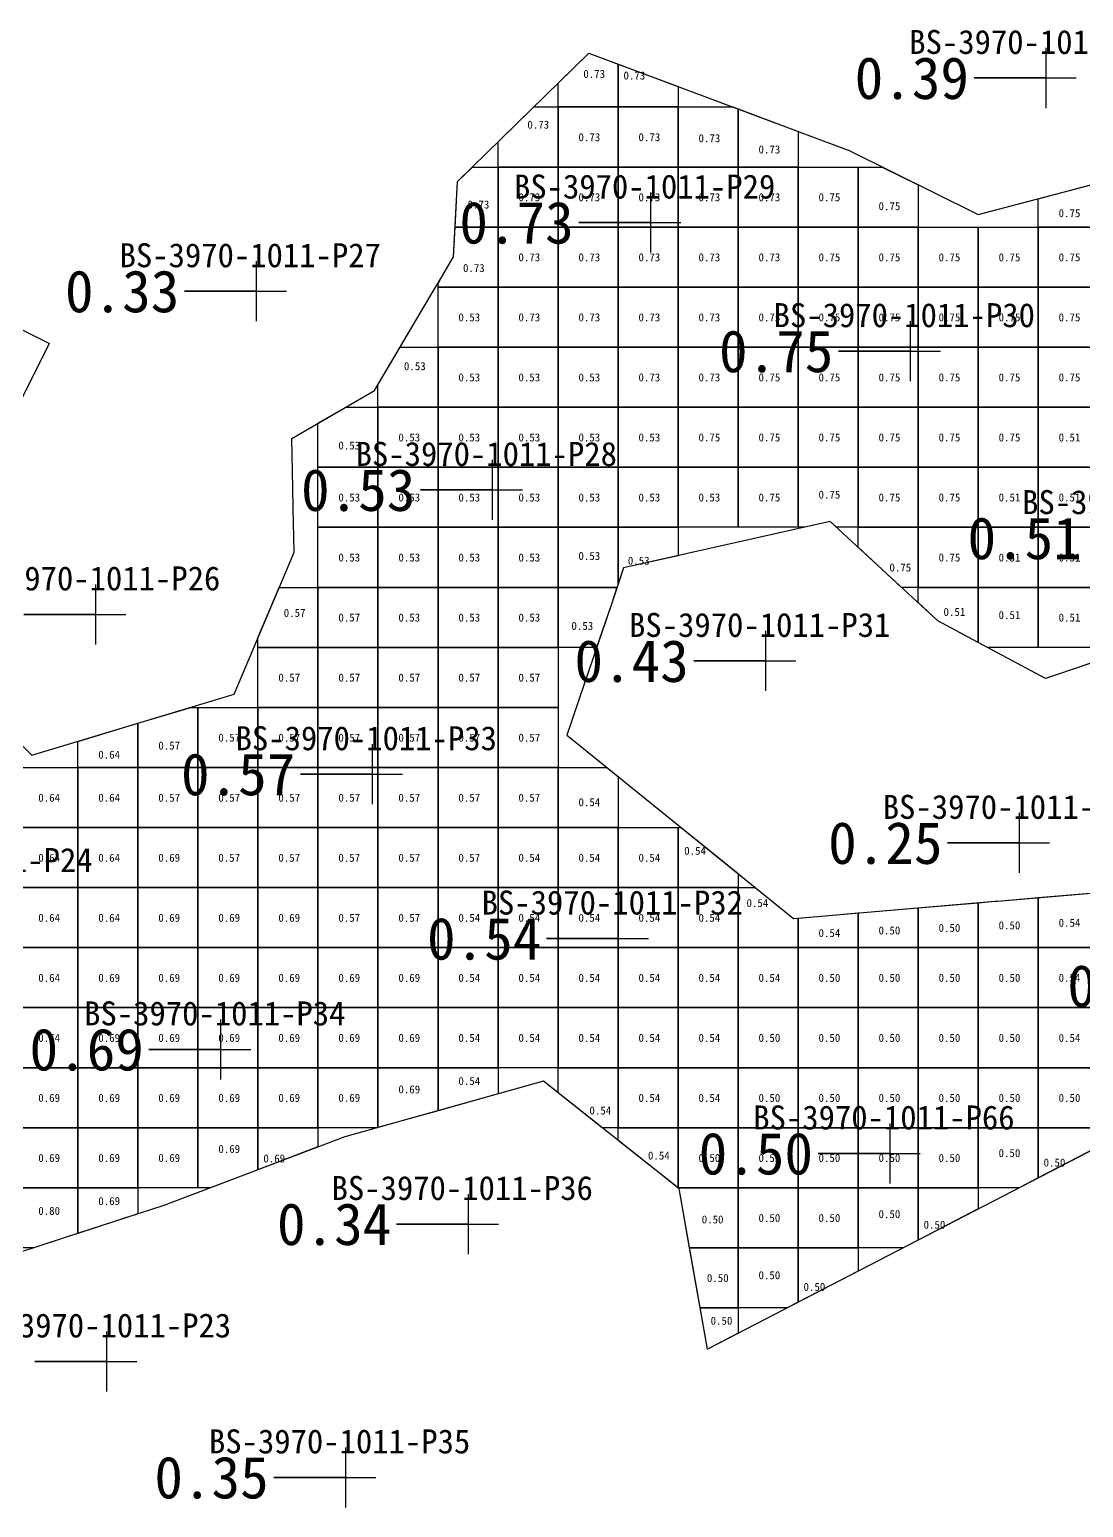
# Model space of a CAD drawing. Header units: metres. Extents: x 469745 to 469922, y 4349766 to 4349817.
# Drawn here: x 469805.91 to 469823.47, y 4349766.67 to 4349791.29 of the extents above; entities that cross this region are included whole.
import ezdxf

# ---------------------------------------------------------------- set-up
doc = ezdxf.new("R2010")
doc.units = ezdxf.units.M
for name, color, linetype in [('0.500-1.000', 4, 'Continuous'), ('点', 7, 'Continuous'), ('爆区方格网', 7, 'Continuous'), ('钻孔', 7, 'Continuous')]:
    doc.layers.add(name, color=color, linetype=linetype)
doc.styles.add('CN_TTF', font='simsunb.ttf')

msp = doc.modelspace()

# ---------------------------------------------------------------- linework, layer by layer
at = {"layer": '0.500-1.000', "color": 4, "lineweight": 30}
for points in [[(469803.683, 4349781.426), (469805.955, 4349779.2), (469807.701, 4349779.726), (469809.323, 4349780.214), (469810.195, 4349782.278), (469810.323, 4349782.582), (469810.323, 4349782.582), (469810.323, 4349782.582), (469810.308, 4349783.315), (469810.301, 4349783.655), (469810.284, 4349784.477), (469811.661, 4349785.272), (469811.661, 4349785.272), (469811.662, 4349785.272), (469811.662, 4349785.273), (469812.642, 4349786.927), (469812.766, 4349787.137), (469812.98, 4349787.499), (469812.98, 4349787.499), (469813.043, 4349788.753), (469815.232, 4349790.893), (469819.556, 4349789.276), (469819.556, 4349789.276), (469819.559, 4349789.275), (469821.722, 4349788.204), (469821.722, 4349788.204), (469825.1, 4349789.095)], [(469801.858, 4349788.233), (469806.238, 4349786.06), (469806.239, 4349786.06), (469806.239, 4349786.059), (469804.9, 4349783.369)], [(469827.262, 4349781.974), (469823.008, 4349780.535), (469822.842, 4349780.479), (469821.636, 4349781.124), (469821.636, 4349781.124), (469821.049, 4349781.438), (469820.698, 4349781.761), (469819.256, 4349783.091), (469816.012, 4349782.364), (469815.812, 4349782.319), (469815.608, 4349781.718), (469815.144, 4349780.35), (469815.096, 4349780.208), (469814.934, 4349779.728), (469814.868, 4349779.534), (469814.971, 4349779.451), (469818.643, 4349776.481), (469819.168, 4349776.526), (469819.745, 4349776.575), (469822, 4349776.768), (469822.048, 4349776.772), (469823.99, 4349776.938)], [(469823.873, 4349772.757), (469817.208, 4349769.309), (469816.745, 4349771.948), (469816.74, 4349771.979), (469816.352, 4349772.286), (469814.477, 4349773.769), (469811.165, 4349772.846), (469811.165, 4349772.846), (469808.152, 4349771.701), (469808.152, 4349771.701), (469806.507, 4349771.165), (469804.881, 4349770.635)]]:
    msp.add_lwpolyline(points, dxfattribs=at)
at = {"layer": '点', "color": 138, "true_color": 0x004c4c}
for p, q in [((469822.852, 4349789.979), (469822.852, 4349790.979)), ((469822.352, 4349790.479), (469823.352, 4349790.479)), ((469816.266, 4349787.571), (469816.266, 4349788.571)), ((469815.766, 4349788.071), (469816.766, 4349788.071)), ((469809.695, 4349786.427), (469809.695, 4349787.427)), ((469809.195, 4349786.927), (469810.195, 4349786.927)), ((469820.592, 4349785.429), (469820.592, 4349786.429)), ((469820.092, 4349785.929), (469821.092, 4349785.929)), ((469813.628, 4349783.118), (469813.628, 4349784.118)), ((469813.128, 4349783.618), (469814.128, 4349783.618)), ((469807.019, 4349781.045), (469807.019, 4349782.045)), ((469806.519, 4349781.545), (469807.519, 4349781.545)), ((469818.183, 4349780.27), (469818.183, 4349781.27)), ((469817.683, 4349780.77), (469818.683, 4349780.77)), ((469811.628, 4349778.383), (469811.628, 4349779.383)), ((469811.128, 4349778.883), (469812.128, 4349778.883)), ((469822.41, 4349777.24), (469822.41, 4349778.24)), ((469821.91, 4349777.74), (469822.91, 4349777.74)), ((469815.727, 4349775.646), (469815.727, 4349776.646)), ((469815.227, 4349776.146), (469816.227, 4349776.146)), ((469809.104, 4349773.8), (469809.104, 4349774.8)), ((469808.604, 4349774.3), (469809.604, 4349774.3)), ((469820.253, 4349772.067), (469820.253, 4349773.067)), ((469819.753, 4349772.567), (469820.753, 4349772.567)), ((469813.227, 4349770.892), (469813.227, 4349771.892)), ((469812.727, 4349771.392), (469813.727, 4349771.392)), ((469807.2, 4349768.603), (469807.2, 4349769.603)), ((469806.7, 4349769.103), (469807.7, 4349769.103)), ((469811.184, 4349766.672), (469811.184, 4349767.672)), ((469810.684, 4349767.172), (469811.684, 4349767.172))]:
    msp.add_line(p, q, dxfattribs=at)
at = {"layer": '爆区方格网', "color": 4}
for points in [[(469815.72, 4349789.996), (469814.72, 4349789.996), (469814.72, 4349790.392), (469815.232, 4349790.893), (469815.72, 4349790.71), (469815.72, 4349789.996)], [(469816.72, 4349789.996), (469815.72, 4349789.996), (469815.72, 4349790.71), (469816.72, 4349790.336), (469816.72, 4349789.996)], [(469814.72, 4349789.996), (469814.72, 4349788.996), (469813.72, 4349788.996), (469813.72, 4349789.414), (469814.315, 4349789.996), (469814.72, 4349789.996)], [(469814.72, 4349788.996), (469814.72, 4349789.996), (469815.72, 4349789.996), (469815.72, 4349788.996), (469814.72, 4349788.996)], [(469815.72, 4349788.996), (469815.72, 4349789.996), (469816.72, 4349789.996), (469816.72, 4349788.996), (469815.72, 4349788.996)], [(469817.72, 4349788.996), (469816.72, 4349788.996), (469816.72, 4349789.996), (469817.63, 4349789.996), (469817.72, 4349789.963), (469817.72, 4349788.996)], [(469818.72, 4349788.996), (469817.72, 4349788.996), (469817.72, 4349789.963), (469818.72, 4349789.589), (469818.72, 4349788.996)], [(469813.72, 4349788.996), (469813.72, 4349787.996), (469813.005, 4349787.996), (469813.043, 4349788.753), (469813.292, 4349788.996), (469813.72, 4349788.996)], [(469813.72, 4349787.996), (469813.72, 4349788.996), (469814.72, 4349788.996), (469814.72, 4349787.996), (469813.72, 4349787.996)], [(469814.72, 4349787.996), (469814.72, 4349788.996), (469815.72, 4349788.996), (469815.72, 4349787.996), (469814.72, 4349787.996)], [(469815.72, 4349787.996), (469815.72, 4349788.996), (469816.72, 4349788.996), (469816.72, 4349787.996), (469815.72, 4349787.996)], [(469816.72, 4349787.996), (469816.72, 4349788.996), (469817.72, 4349788.996), (469817.72, 4349787.996), (469816.72, 4349787.996)], [(469817.72, 4349787.996), (469817.72, 4349788.996), (469818.72, 4349788.996), (469818.72, 4349787.996), (469817.72, 4349787.996)], [(469818.72, 4349787.996), (469818.72, 4349788.996), (469819.72, 4349788.996), (469819.72, 4349787.996), (469818.72, 4349787.996)], [(469820.72, 4349787.996), (469819.72, 4349787.996), (469819.72, 4349788.996), (469820.122, 4349788.996), (469820.72, 4349788.7), (469820.72, 4349787.996)], [(469823.72, 4349787.996), (469822.72, 4349787.996), (469822.72, 4349788.467), (469823.72, 4349788.731), (469823.72, 4349787.996)], [(469813.72, 4349787.996), (469813.72, 4349786.996), (469812.72, 4349786.996), (469812.72, 4349787.059), (469812.766, 4349787.137), (469812.98, 4349787.499), (469812.98, 4349787.499), (469813.005, 4349787.996), (469813.72, 4349787.996)], [(469813.72, 4349786.996), (469813.72, 4349787.996), (469814.72, 4349787.996), (469814.72, 4349786.996), (469813.72, 4349786.996)], [(469814.72, 4349786.996), (469814.72, 4349787.996), (469815.72, 4349787.996), (469815.72, 4349786.996), (469814.72, 4349786.996)], [(469815.72, 4349786.996), (469815.72, 4349787.996), (469816.72, 4349787.996), (469816.72, 4349786.996), (469815.72, 4349786.996)], [(469816.72, 4349786.996), (469816.72, 4349787.996), (469817.72, 4349787.996), (469817.72, 4349786.996), (469816.72, 4349786.996)], [(469817.72, 4349786.996), (469817.72, 4349787.996), (469818.72, 4349787.996), (469818.72, 4349786.996), (469817.72, 4349786.996)], [(469818.72, 4349786.996), (469818.72, 4349787.996), (469819.72, 4349787.996), (469819.72, 4349786.996), (469818.72, 4349786.996)], [(469819.72, 4349786.996), (469819.72, 4349787.996), (469820.72, 4349787.996), (469820.72, 4349786.996), (469819.72, 4349786.996)], [(469820.72, 4349786.996), (469820.72, 4349787.996), (469821.72, 4349787.996), (469821.72, 4349786.996), (469820.72, 4349786.996)], [(469821.72, 4349786.996), (469821.72, 4349787.996), (469822.72, 4349787.996), (469822.72, 4349786.996), (469821.72, 4349786.996)], [(469822.72, 4349786.996), (469822.72, 4349787.996), (469823.72, 4349787.996), (469823.72, 4349786.996), (469822.72, 4349786.996)], [(469812.72, 4349785.996), (469812.72, 4349786.996), (469813.72, 4349786.996), (469813.72, 4349785.996), (469812.72, 4349785.996)], [(469813.72, 4349785.996), (469813.72, 4349786.996), (469814.72, 4349786.996), (469814.72, 4349785.996), (469813.72, 4349785.996)], [(469814.72, 4349785.996), (469814.72, 4349786.996), (469815.72, 4349786.996), (469815.72, 4349785.996), (469814.72, 4349785.996)], [(469815.72, 4349785.996), (469815.72, 4349786.996), (469816.72, 4349786.996), (469816.72, 4349785.996), (469815.72, 4349785.996)], [(469816.72, 4349785.996), (469816.72, 4349786.996), (469817.72, 4349786.996), (469817.72, 4349785.996), (469816.72, 4349785.996)], [(469817.72, 4349785.996), (469817.72, 4349786.996), (469818.72, 4349786.996), (469818.72, 4349785.996), (469817.72, 4349785.996)], [(469818.72, 4349785.996), (469818.72, 4349786.996), (469819.72, 4349786.996), (469819.72, 4349785.996), (469818.72, 4349785.996)], [(469819.72, 4349785.996), (469819.72, 4349786.996), (469820.72, 4349786.996), (469820.72, 4349785.996), (469819.72, 4349785.996)], [(469820.72, 4349785.996), (469820.72, 4349786.996), (469821.72, 4349786.996), (469821.72, 4349785.996), (469820.72, 4349785.996)], [(469821.72, 4349785.996), (469821.72, 4349786.996), (469822.72, 4349786.996), (469822.72, 4349785.996), (469821.72, 4349785.996)], [(469822.72, 4349785.996), (469822.72, 4349786.996), (469823.72, 4349786.996), (469823.72, 4349785.996), (469822.72, 4349785.996)], [(469812.72, 4349785.996), (469812.72, 4349784.996), (469811.72, 4349784.996), (469811.72, 4349785.371), (469812.09, 4349785.996), (469812.72, 4349785.996)], [(469812.72, 4349784.996), (469812.72, 4349785.996), (469813.72, 4349785.996), (469813.72, 4349784.996), (469812.72, 4349784.996)], [(469813.72, 4349784.996), (469813.72, 4349785.996), (469814.72, 4349785.996), (469814.72, 4349784.996), (469813.72, 4349784.996)], [(469814.72, 4349784.996), (469814.72, 4349785.996), (469815.72, 4349785.996), (469815.72, 4349784.996), (469814.72, 4349784.996)], [(469815.72, 4349784.996), (469815.72, 4349785.996), (469816.72, 4349785.996), (469816.72, 4349784.996), (469815.72, 4349784.996)], [(469816.72, 4349784.996), (469816.72, 4349785.996), (469817.72, 4349785.996), (469817.72, 4349784.996), (469816.72, 4349784.996)], [(469817.72, 4349784.996), (469817.72, 4349785.996), (469818.72, 4349785.996), (469818.72, 4349784.996), (469817.72, 4349784.996)], [(469818.72, 4349784.996), (469818.72, 4349785.996), (469819.72, 4349785.996), (469819.72, 4349784.996), (469818.72, 4349784.996)], [(469819.72, 4349784.996), (469819.72, 4349785.996), (469820.72, 4349785.996), (469820.72, 4349784.996), (469819.72, 4349784.996)], [(469820.72, 4349784.996), (469820.72, 4349785.996), (469821.72, 4349785.996), (469821.72, 4349784.996), (469820.72, 4349784.996)], [(469821.72, 4349784.996), (469821.72, 4349785.996), (469822.72, 4349785.996), (469822.72, 4349784.996), (469821.72, 4349784.996)], [(469822.72, 4349784.996), (469822.72, 4349785.996), (469823.72, 4349785.996), (469823.72, 4349784.996), (469822.72, 4349784.996)], [(469811.72, 4349784.996), (469811.72, 4349783.996), (469810.72, 4349783.996), (469810.72, 4349784.728), (469811.183, 4349784.996), (469811.72, 4349784.996)], [(469811.72, 4349783.996), (469811.72, 4349784.996), (469812.72, 4349784.996), (469812.72, 4349783.996), (469811.72, 4349783.996)], [(469812.72, 4349783.996), (469812.72, 4349784.996), (469813.72, 4349784.996), (469813.72, 4349783.996), (469812.72, 4349783.996)], [(469813.72, 4349783.996), (469813.72, 4349784.996), (469814.72, 4349784.996), (469814.72, 4349783.996), (469813.72, 4349783.996)], [(469814.72, 4349783.996), (469814.72, 4349784.996), (469815.72, 4349784.996), (469815.72, 4349783.996), (469814.72, 4349783.996)], [(469815.72, 4349783.996), (469815.72, 4349784.996), (469816.72, 4349784.996), (469816.72, 4349783.996), (469815.72, 4349783.996)], [(469816.72, 4349783.996), (469816.72, 4349784.996), (469817.72, 4349784.996), (469817.72, 4349783.996), (469816.72, 4349783.996)], [(469817.72, 4349783.996), (469817.72, 4349784.996), (469818.72, 4349784.996), (469818.72, 4349783.996), (469817.72, 4349783.996)], [(469818.72, 4349783.996), (469818.72, 4349784.996), (469819.72, 4349784.996), (469819.72, 4349783.996), (469818.72, 4349783.996)], [(469819.72, 4349783.996), (469819.72, 4349784.996), (469820.72, 4349784.996), (469820.72, 4349783.996), (469819.72, 4349783.996)], [(469820.72, 4349783.996), (469820.72, 4349784.996), (469821.72, 4349784.996), (469821.72, 4349783.996), (469820.72, 4349783.996)], [(469821.72, 4349783.996), (469821.72, 4349784.996), (469822.72, 4349784.996), (469822.72, 4349783.996), (469821.72, 4349783.996)], [(469822.72, 4349783.996), (469822.72, 4349784.996), (469823.72, 4349784.996), (469823.72, 4349783.996), (469822.72, 4349783.996)], [(469810.72, 4349782.996), (469810.72, 4349783.996), (469811.72, 4349783.996), (469811.72, 4349782.996), (469810.72, 4349782.996)], [(469811.72, 4349782.996), (469811.72, 4349783.996), (469812.72, 4349783.996), (469812.72, 4349782.996), (469811.72, 4349782.996)], [(469812.72, 4349782.996), (469812.72, 4349783.996), (469813.72, 4349783.996), (469813.72, 4349782.996), (469812.72, 4349782.996)], [(469813.72, 4349782.996), (469813.72, 4349783.996), (469814.72, 4349783.996), (469814.72, 4349782.996), (469813.72, 4349782.996)], [(469814.72, 4349782.996), (469814.72, 4349783.996), (469815.72, 4349783.996), (469815.72, 4349782.996), (469814.72, 4349782.996)], [(469815.72, 4349782.996), (469815.72, 4349783.996), (469816.72, 4349783.996), (469816.72, 4349782.996), (469815.72, 4349782.996)], [(469816.72, 4349782.996), (469816.72, 4349783.996), (469817.72, 4349783.996), (469817.72, 4349782.996), (469816.72, 4349782.996)], [(469817.72, 4349782.996), (469817.72, 4349783.996), (469818.72, 4349783.996), (469818.72, 4349782.996), (469817.72, 4349782.996)], [(469818.72, 4349782.996), (469818.72, 4349783.996), (469819.72, 4349783.996), (469819.72, 4349782.996), (469819.359, 4349782.996), (469819.256, 4349783.091), (469818.833, 4349782.996), (469818.72, 4349782.996)], [(469819.72, 4349782.996), (469819.72, 4349783.996), (469820.72, 4349783.996), (469820.72, 4349782.996), (469819.72, 4349782.996)], [(469820.72, 4349782.996), (469820.72, 4349783.996), (469821.72, 4349783.996), (469821.72, 4349782.996), (469820.72, 4349782.996)], [(469821.72, 4349782.996), (469821.72, 4349783.996), (469822.72, 4349783.996), (469822.72, 4349782.996), (469821.72, 4349782.996)], [(469822.72, 4349782.996), (469822.72, 4349783.996), (469823.72, 4349783.996), (469823.72, 4349782.996), (469822.72, 4349782.996)], [(469810.72, 4349781.996), (469810.72, 4349782.996), (469811.72, 4349782.996), (469811.72, 4349781.996), (469810.72, 4349781.996)], [(469811.72, 4349781.996), (469811.72, 4349782.996), (469812.72, 4349782.996), (469812.72, 4349781.996), (469811.72, 4349781.996)], [(469812.72, 4349781.996), (469812.72, 4349782.996), (469813.72, 4349782.996), (469813.72, 4349781.996), (469812.72, 4349781.996)], [(469813.72, 4349781.996), (469813.72, 4349782.996), (469814.72, 4349782.996), (469814.72, 4349781.996), (469813.72, 4349781.996)], [(469814.72, 4349781.996), (469814.72, 4349782.996), (469815.72, 4349782.996), (469815.72, 4349782.048), (469815.702, 4349781.996), (469814.72, 4349781.996)], [(469815.72, 4349782.996), (469816.72, 4349782.996), (469816.72, 4349782.523), (469816.012, 4349782.364), (469815.812, 4349782.319), (469815.72, 4349782.048), (469815.72, 4349782.996)], [(469819.72, 4349782.996), (469820.72, 4349782.996), (469820.72, 4349781.996), (469820.444, 4349781.996), (469819.72, 4349782.663), (469819.72, 4349782.996)], [(469820.72, 4349781.996), (469820.72, 4349782.996), (469821.72, 4349782.996), (469821.72, 4349781.996), (469820.72, 4349781.996)], [(469821.72, 4349781.996), (469821.72, 4349782.996), (469822.72, 4349782.996), (469822.72, 4349781.996), (469821.72, 4349781.996)], [(469822.72, 4349781.996), (469822.72, 4349782.996), (469823.72, 4349782.996), (469823.72, 4349781.996), (469822.72, 4349781.996)], [(469810.72, 4349781.996), (469810.72, 4349780.996), (469809.72, 4349780.996), (469809.72, 4349781.153), (469810.076, 4349781.996), (469810.72, 4349781.996)], [(469810.72, 4349780.996), (469810.72, 4349781.996), (469811.72, 4349781.996), (469811.72, 4349780.996), (469810.72, 4349780.996)], [(469811.72, 4349780.996), (469811.72, 4349781.996), (469812.72, 4349781.996), (469812.72, 4349780.996), (469811.72, 4349780.996)], [(469812.72, 4349780.996), (469812.72, 4349781.996), (469813.72, 4349781.996), (469813.72, 4349780.996), (469812.72, 4349780.996)], [(469813.72, 4349780.996), (469813.72, 4349781.996), (469814.72, 4349781.996), (469814.72, 4349780.996), (469813.72, 4349780.996)], [(469814.72, 4349780.996), (469814.72, 4349781.996), (469815.702, 4349781.996), (469815.608, 4349781.718), (469815.363, 4349780.996), (469814.72, 4349780.996)], [(469820.72, 4349781.996), (469821.72, 4349781.996), (469821.72, 4349781.079), (469821.636, 4349781.124), (469821.636, 4349781.124), (469821.049, 4349781.438), (469820.72, 4349781.742), (469820.72, 4349781.996)], [(469821.72, 4349781.996), (469822.72, 4349781.996), (469822.72, 4349780.996), (469821.875, 4349780.996), (469821.72, 4349781.079), (469821.72, 4349781.996)], [(469822.72, 4349780.996), (469822.72, 4349781.996), (469823.72, 4349781.996), (469823.72, 4349780.996), (469822.72, 4349780.996)], [(469809.72, 4349779.996), (469809.72, 4349780.996), (469810.72, 4349780.996), (469810.72, 4349779.996), (469809.72, 4349779.996)], [(469810.72, 4349779.996), (469810.72, 4349780.996), (469811.72, 4349780.996), (469811.72, 4349779.996), (469810.72, 4349779.996)], [(469811.72, 4349779.996), (469811.72, 4349780.996), (469812.72, 4349780.996), (469812.72, 4349779.996), (469811.72, 4349779.996)], [(469812.72, 4349779.996), (469812.72, 4349780.996), (469813.72, 4349780.996), (469813.72, 4349779.996), (469812.72, 4349779.996)], [(469813.72, 4349779.996), (469813.72, 4349780.996), (469814.72, 4349780.996), (469814.72, 4349779.996), (469813.72, 4349779.996)], [(469808.72, 4349779.996), (469808.72, 4349778.996), (469807.72, 4349778.996), (469807.72, 4349779.731), (469808.6, 4349779.996), (469808.72, 4349779.996)], [(469808.72, 4349778.996), (469808.72, 4349779.996), (469809.72, 4349779.996), (469809.72, 4349778.996), (469808.72, 4349778.996)], [(469809.72, 4349778.996), (469809.72, 4349779.996), (469810.72, 4349779.996), (469810.72, 4349778.996), (469809.72, 4349778.996)], [(469810.72, 4349778.996), (469810.72, 4349779.996), (469811.72, 4349779.996), (469811.72, 4349778.996), (469810.72, 4349778.996)], [(469811.72, 4349778.996), (469811.72, 4349779.996), (469812.72, 4349779.996), (469812.72, 4349778.996), (469811.72, 4349778.996)], [(469812.72, 4349778.996), (469812.72, 4349779.996), (469813.72, 4349779.996), (469813.72, 4349778.996), (469812.72, 4349778.996)], [(469813.72, 4349778.996), (469813.72, 4349779.996), (469814.72, 4349779.996), (469814.72, 4349778.996), (469813.72, 4349778.996)], [(469807.72, 4349778.996), (469806.72, 4349778.996), (469806.72, 4349779.43), (469807.701, 4349779.726), (469807.72, 4349779.731), (469807.72, 4349778.996)], [(469805.72, 4349777.996), (469805.72, 4349778.996), (469806.72, 4349778.996), (469806.72, 4349777.996), (469805.72, 4349777.996)], [(469806.72, 4349777.996), (469806.72, 4349778.996), (469807.72, 4349778.996), (469807.72, 4349777.996), (469806.72, 4349777.996)], [(469807.72, 4349777.996), (469807.72, 4349778.996), (469808.72, 4349778.996), (469808.72, 4349777.996), (469807.72, 4349777.996)], [(469808.72, 4349777.996), (469808.72, 4349778.996), (469809.72, 4349778.996), (469809.72, 4349777.996), (469808.72, 4349777.996)], [(469809.72, 4349777.996), (469809.72, 4349778.996), (469810.72, 4349778.996), (469810.72, 4349777.996), (469809.72, 4349777.996)], [(469810.72, 4349777.996), (469810.72, 4349778.996), (469811.72, 4349778.996), (469811.72, 4349777.996), (469810.72, 4349777.996)], [(469811.72, 4349777.996), (469811.72, 4349778.996), (469812.72, 4349778.996), (469812.72, 4349777.996), (469811.72, 4349777.996)], [(469812.72, 4349777.996), (469812.72, 4349778.996), (469813.72, 4349778.996), (469813.72, 4349777.996), (469812.72, 4349777.996)], [(469813.72, 4349777.996), (469813.72, 4349778.996), (469814.72, 4349778.996), (469814.72, 4349777.996), (469813.72, 4349777.996)], [(469815.72, 4349777.996), (469814.72, 4349777.996), (469814.72, 4349778.996), (469815.533, 4349778.996), (469815.72, 4349778.845), (469815.72, 4349777.996)], [(469805.72, 4349776.996), (469805.72, 4349777.996), (469806.72, 4349777.996), (469806.72, 4349776.996), (469805.72, 4349776.996)], [(469806.72, 4349776.996), (469806.72, 4349777.996), (469807.72, 4349777.996), (469807.72, 4349776.996), (469806.72, 4349776.996)], [(469807.72, 4349776.996), (469807.72, 4349777.996), (469808.72, 4349777.996), (469808.72, 4349776.996), (469807.72, 4349776.996)], [(469808.72, 4349776.996), (469808.72, 4349777.996), (469809.72, 4349777.996), (469809.72, 4349776.996), (469808.72, 4349776.996)], [(469809.72, 4349776.996), (469809.72, 4349777.996), (469810.72, 4349777.996), (469810.72, 4349776.996), (469809.72, 4349776.996)], [(469810.72, 4349776.996), (469810.72, 4349777.996), (469811.72, 4349777.996), (469811.72, 4349776.996), (469810.72, 4349776.996)], [(469811.72, 4349776.996), (469811.72, 4349777.996), (469812.72, 4349777.996), (469812.72, 4349776.996), (469811.72, 4349776.996)], [(469812.72, 4349776.996), (469812.72, 4349777.996), (469813.72, 4349777.996), (469813.72, 4349776.996), (469812.72, 4349776.996)], [(469813.72, 4349776.996), (469813.72, 4349777.996), (469814.72, 4349777.996), (469814.72, 4349776.996), (469813.72, 4349776.996)], [(469814.72, 4349776.996), (469814.72, 4349777.996), (469815.72, 4349777.996), (469815.72, 4349776.996), (469814.72, 4349776.996)], [(469815.72, 4349776.996), (469815.72, 4349777.996), (469816.72, 4349777.996), (469816.72, 4349776.996), (469815.72, 4349776.996)], [(469817.72, 4349776.996), (469816.72, 4349776.996), (469816.72, 4349777.996), (469816.77, 4349777.996), (469817.72, 4349777.228), (469817.72, 4349776.996)], [(469805.72, 4349775.996), (469805.72, 4349776.996), (469806.72, 4349776.996), (469806.72, 4349775.996), (469805.72, 4349775.996)], [(469806.72, 4349775.996), (469806.72, 4349776.996), (469807.72, 4349776.996), (469807.72, 4349775.996), (469806.72, 4349775.996)], [(469807.72, 4349775.996), (469807.72, 4349776.996), (469808.72, 4349776.996), (469808.72, 4349775.996), (469807.72, 4349775.996)], [(469808.72, 4349775.996), (469808.72, 4349776.996), (469809.72, 4349776.996), (469809.72, 4349775.996), (469808.72, 4349775.996)], [(469809.72, 4349775.996), (469809.72, 4349776.996), (469810.72, 4349776.996), (469810.72, 4349775.996), (469809.72, 4349775.996)], [(469810.72, 4349775.996), (469810.72, 4349776.996), (469811.72, 4349776.996), (469811.72, 4349775.996), (469810.72, 4349775.996)], [(469811.72, 4349775.996), (469811.72, 4349776.996), (469812.72, 4349776.996), (469812.72, 4349775.996), (469811.72, 4349775.996)], [(469812.72, 4349775.996), (469812.72, 4349776.996), (469813.72, 4349776.996), (469813.72, 4349775.996), (469812.72, 4349775.996)], [(469813.72, 4349775.996), (469813.72, 4349776.996), (469814.72, 4349776.996), (469814.72, 4349775.996), (469813.72, 4349775.996)], [(469814.72, 4349775.996), (469814.72, 4349776.996), (469815.72, 4349776.996), (469815.72, 4349775.996), (469814.72, 4349775.996)], [(469815.72, 4349775.996), (469815.72, 4349776.996), (469816.72, 4349776.996), (469816.72, 4349775.996), (469815.72, 4349775.996)], [(469816.72, 4349775.996), (469816.72, 4349776.996), (469817.72, 4349776.996), (469817.72, 4349775.996), (469816.72, 4349775.996)], [(469818.72, 4349775.996), (469817.72, 4349775.996), (469817.72, 4349776.996), (469818.006, 4349776.996), (469818.643, 4349776.481), (469818.72, 4349776.488), (469818.72, 4349775.996)], [(469821.72, 4349775.996), (469820.72, 4349775.996), (469820.72, 4349776.659), (469821.72, 4349776.744), (469821.72, 4349775.996)], [(469822.72, 4349775.996), (469821.72, 4349775.996), (469821.72, 4349776.744), (469822, 4349776.768), (469822.048, 4349776.772), (469822.72, 4349776.829), (469822.72, 4349775.996)], [(469823.72, 4349775.996), (469822.72, 4349775.996), (469822.72, 4349776.829), (469823.72, 4349776.914), (469823.72, 4349775.996)], [(469819.72, 4349775.996), (469818.72, 4349775.996), (469818.72, 4349776.488), (469819.168, 4349776.526), (469819.72, 4349776.573), (469819.72, 4349775.996)], [(469820.72, 4349775.996), (469819.72, 4349775.996), (469819.72, 4349776.573), (469819.745, 4349776.575), (469820.72, 4349776.659), (469820.72, 4349775.996)], [(469805.72, 4349774.996), (469805.72, 4349775.996), (469806.72, 4349775.996), (469806.72, 4349774.996), (469805.72, 4349774.996)], [(469806.72, 4349774.996), (469806.72, 4349775.996), (469807.72, 4349775.996), (469807.72, 4349774.996), (469806.72, 4349774.996)], [(469807.72, 4349774.996), (469807.72, 4349775.996), (469808.72, 4349775.996), (469808.72, 4349774.996), (469807.72, 4349774.996)], [(469808.72, 4349774.996), (469808.72, 4349775.996), (469809.72, 4349775.996), (469809.72, 4349774.996), (469808.72, 4349774.996)], [(469809.72, 4349774.996), (469809.72, 4349775.996), (469810.72, 4349775.996), (469810.72, 4349774.996), (469809.72, 4349774.996)], [(469810.72, 4349774.996), (469810.72, 4349775.996), (469811.72, 4349775.996), (469811.72, 4349774.996), (469810.72, 4349774.996)], [(469811.72, 4349774.996), (469811.72, 4349775.996), (469812.72, 4349775.996), (469812.72, 4349774.996), (469811.72, 4349774.996)], [(469812.72, 4349774.996), (469812.72, 4349775.996), (469813.72, 4349775.996), (469813.72, 4349774.996), (469812.72, 4349774.996)], [(469813.72, 4349774.996), (469813.72, 4349775.996), (469814.72, 4349775.996), (469814.72, 4349774.996), (469813.72, 4349774.996)], [(469814.72, 4349774.996), (469814.72, 4349775.996), (469815.72, 4349775.996), (469815.72, 4349774.996), (469814.72, 4349774.996)], [(469815.72, 4349774.996), (469815.72, 4349775.996), (469816.72, 4349775.996), (469816.72, 4349774.996), (469815.72, 4349774.996)], [(469816.72, 4349774.996), (469816.72, 4349775.996), (469817.72, 4349775.996), (469817.72, 4349774.996), (469816.72, 4349774.996)], [(469817.72, 4349774.996), (469817.72, 4349775.996), (469818.72, 4349775.996), (469818.72, 4349774.996), (469817.72, 4349774.996)], [(469818.72, 4349774.996), (469818.72, 4349775.996), (469819.72, 4349775.996), (469819.72, 4349774.996), (469818.72, 4349774.996)], [(469819.72, 4349774.996), (469819.72, 4349775.996), (469820.72, 4349775.996), (469820.72, 4349774.996), (469819.72, 4349774.996)], [(469820.72, 4349774.996), (469820.72, 4349775.996), (469821.72, 4349775.996), (469821.72, 4349774.996), (469820.72, 4349774.996)], [(469821.72, 4349774.996), (469821.72, 4349775.996), (469822.72, 4349775.996), (469822.72, 4349774.996), (469821.72, 4349774.996)], [(469822.72, 4349774.996), (469822.72, 4349775.996), (469823.72, 4349775.996), (469823.72, 4349774.996), (469822.72, 4349774.996)], [(469805.72, 4349773.996), (469805.72, 4349774.996), (469806.72, 4349774.996), (469806.72, 4349773.996), (469805.72, 4349773.996)], [(469806.72, 4349773.996), (469806.72, 4349774.996), (469807.72, 4349774.996), (469807.72, 4349773.996), (469806.72, 4349773.996)], [(469807.72, 4349773.996), (469807.72, 4349774.996), (469808.72, 4349774.996), (469808.72, 4349773.996), (469807.72, 4349773.996)], [(469808.72, 4349773.996), (469808.72, 4349774.996), (469809.72, 4349774.996), (469809.72, 4349773.996), (469808.72, 4349773.996)], [(469809.72, 4349773.996), (469809.72, 4349774.996), (469810.72, 4349774.996), (469810.72, 4349773.996), (469809.72, 4349773.996)], [(469810.72, 4349773.996), (469810.72, 4349774.996), (469811.72, 4349774.996), (469811.72, 4349773.996), (469810.72, 4349773.996)], [(469811.72, 4349773.996), (469811.72, 4349774.996), (469812.72, 4349774.996), (469812.72, 4349773.996), (469811.72, 4349773.996)], [(469812.72, 4349773.996), (469812.72, 4349774.996), (469813.72, 4349774.996), (469813.72, 4349773.996), (469812.72, 4349773.996)], [(469813.72, 4349773.996), (469813.72, 4349774.996), (469814.72, 4349774.996), (469814.72, 4349773.996), (469813.72, 4349773.996)], [(469814.72, 4349773.996), (469814.72, 4349774.996), (469815.72, 4349774.996), (469815.72, 4349773.996), (469814.72, 4349773.996)], [(469815.72, 4349773.996), (469815.72, 4349774.996), (469816.72, 4349774.996), (469816.72, 4349773.996), (469815.72, 4349773.996)], [(469816.72, 4349773.996), (469816.72, 4349774.996), (469817.72, 4349774.996), (469817.72, 4349773.996), (469816.72, 4349773.996)], [(469817.72, 4349773.996), (469817.72, 4349774.996), (469818.72, 4349774.996), (469818.72, 4349773.996), (469817.72, 4349773.996)], [(469818.72, 4349773.996), (469818.72, 4349774.996), (469819.72, 4349774.996), (469819.72, 4349773.996), (469818.72, 4349773.996)], [(469819.72, 4349773.996), (469819.72, 4349774.996), (469820.72, 4349774.996), (469820.72, 4349773.996), (469819.72, 4349773.996)], [(469820.72, 4349773.996), (469820.72, 4349774.996), (469821.72, 4349774.996), (469821.72, 4349773.996), (469820.72, 4349773.996)], [(469821.72, 4349773.996), (469821.72, 4349774.996), (469822.72, 4349774.996), (469822.72, 4349773.996), (469821.72, 4349773.996)], [(469822.72, 4349773.996), (469822.72, 4349774.996), (469823.72, 4349774.996), (469823.72, 4349773.996), (469822.72, 4349773.996)], [(469805.72, 4349772.996), (469805.72, 4349773.996), (469806.72, 4349773.996), (469806.72, 4349772.996), (469805.72, 4349772.996)], [(469806.72, 4349772.996), (469806.72, 4349773.996), (469807.72, 4349773.996), (469807.72, 4349772.996), (469806.72, 4349772.996)], [(469807.72, 4349772.996), (469807.72, 4349773.996), (469808.72, 4349773.996), (469808.72, 4349772.996), (469807.72, 4349772.996)], [(469808.72, 4349772.996), (469808.72, 4349773.996), (469809.72, 4349773.996), (469809.72, 4349772.996), (469808.72, 4349772.996)], [(469809.72, 4349772.996), (469809.72, 4349773.996), (469810.72, 4349773.996), (469810.72, 4349772.996), (469809.72, 4349772.996)], [(469810.72, 4349772.996), (469810.72, 4349773.996), (469811.72, 4349773.996), (469811.72, 4349773), (469811.704, 4349772.996), (469810.72, 4349772.996)], [(469811.72, 4349773.996), (469812.72, 4349773.996), (469812.72, 4349773.279), (469811.72, 4349773), (469811.72, 4349773.996)], [(469812.72, 4349773.996), (469813.72, 4349773.996), (469813.72, 4349773.558), (469812.72, 4349773.279), (469812.72, 4349773.996)], [(469814.72, 4349773.996), (469815.72, 4349773.996), (469815.72, 4349772.996), (469815.454, 4349772.996), (469814.72, 4349773.577), (469814.72, 4349773.996)], [(469815.72, 4349772.996), (469815.72, 4349773.996), (469816.72, 4349773.996), (469816.72, 4349772.996), (469815.72, 4349772.996)], [(469816.72, 4349772.996), (469816.72, 4349773.996), (469817.72, 4349773.996), (469817.72, 4349772.996), (469816.72, 4349772.996)], [(469817.72, 4349772.996), (469817.72, 4349773.996), (469818.72, 4349773.996), (469818.72, 4349772.996), (469817.72, 4349772.996)], [(469818.72, 4349772.996), (469818.72, 4349773.996), (469819.72, 4349773.996), (469819.72, 4349772.996), (469818.72, 4349772.996)], [(469819.72, 4349772.996), (469819.72, 4349773.996), (469820.72, 4349773.996), (469820.72, 4349772.996), (469819.72, 4349772.996)], [(469820.72, 4349772.996), (469820.72, 4349773.996), (469821.72, 4349773.996), (469821.72, 4349772.996), (469820.72, 4349772.996)], [(469821.72, 4349772.996), (469821.72, 4349773.996), (469822.72, 4349773.996), (469822.72, 4349772.996), (469821.72, 4349772.996)], [(469822.72, 4349772.996), (469822.72, 4349773.996), (469823.72, 4349773.996), (469823.72, 4349772.996), (469822.72, 4349772.996)], [(469805.72, 4349771.996), (469805.72, 4349772.996), (469806.72, 4349772.996), (469806.72, 4349771.996), (469805.72, 4349771.996)], [(469806.72, 4349771.996), (469806.72, 4349772.996), (469807.72, 4349772.996), (469807.72, 4349771.996), (469806.72, 4349771.996)], [(469807.72, 4349771.996), (469807.72, 4349772.996), (469808.72, 4349772.996), (469808.72, 4349771.996), (469807.72, 4349771.996)], [(469808.72, 4349771.996), (469808.72, 4349772.996), (469809.72, 4349772.996), (469809.72, 4349772.297), (469808.928, 4349771.996), (469808.72, 4349771.996)], [(469809.72, 4349772.996), (469810.72, 4349772.996), (469810.72, 4349772.677), (469809.72, 4349772.297), (469809.72, 4349772.996)], [(469815.72, 4349772.996), (469816.72, 4349772.996), (469816.72, 4349771.996), (469816.719, 4349771.996), (469816.352, 4349772.286), (469815.72, 4349772.786), (469815.72, 4349772.996)], [(469816.72, 4349771.996), (469816.72, 4349772.996), (469817.72, 4349772.996), (469817.72, 4349771.996), (469816.72, 4349771.996)], [(469817.72, 4349771.996), (469817.72, 4349772.996), (469818.72, 4349772.996), (469818.72, 4349771.996), (469817.72, 4349771.996)], [(469818.72, 4349771.996), (469818.72, 4349772.996), (469819.72, 4349772.996), (469819.72, 4349771.996), (469818.72, 4349771.996)], [(469819.72, 4349771.996), (469819.72, 4349772.996), (469820.72, 4349772.996), (469820.72, 4349771.996), (469819.72, 4349771.996)], [(469820.72, 4349771.996), (469820.72, 4349772.996), (469821.72, 4349772.996), (469821.72, 4349771.996), (469820.72, 4349771.996)], [(469821.72, 4349771.996), (469821.72, 4349772.996), (469822.72, 4349772.996), (469822.72, 4349772.16), (469822.403, 4349771.996), (469821.72, 4349771.996)], [(469822.72, 4349772.996), (469823.72, 4349772.996), (469823.72, 4349772.678), (469822.72, 4349772.16), (469822.72, 4349772.996)], [(469805.72, 4349770.996), (469805.72, 4349771.996), (469806.72, 4349771.996), (469806.72, 4349771.234), (469806.507, 4349771.165), (469805.988, 4349770.996), (469805.72, 4349770.996)], [(469806.72, 4349771.996), (469807.72, 4349771.996), (469807.72, 4349771.56), (469806.72, 4349771.234), (469806.72, 4349771.996)], [(469816.72, 4349771.996), (469817.72, 4349771.996), (469817.72, 4349770.996), (469816.912, 4349770.996), (469816.745, 4349771.948), (469816.74, 4349771.979), (469816.72, 4349771.995), (469816.72, 4349771.996)], [(469817.72, 4349770.996), (469817.72, 4349771.996), (469818.72, 4349771.996), (469818.72, 4349770.996), (469817.72, 4349770.996)], [(469818.72, 4349770.996), (469818.72, 4349771.996), (469819.72, 4349771.996), (469819.72, 4349770.996), (469818.72, 4349770.996)], [(469819.72, 4349770.996), (469819.72, 4349771.996), (469820.72, 4349771.996), (469820.72, 4349771.125), (469820.47, 4349770.996), (469819.72, 4349770.996)], [(469820.72, 4349771.996), (469821.72, 4349771.996), (469821.72, 4349771.643), (469820.72, 4349771.125), (469820.72, 4349771.996)], [(469817.72, 4349770.996), (469817.72, 4349769.996), (469817.087, 4349769.996), (469816.912, 4349770.996), (469817.72, 4349770.996)], [(469817.72, 4349769.996), (469817.72, 4349770.996), (469818.72, 4349770.996), (469818.72, 4349770.091), (469818.537, 4349769.996), (469817.72, 4349769.996)], [(469818.72, 4349770.996), (469819.72, 4349770.996), (469819.72, 4349770.608), (469818.72, 4349770.091), (469818.72, 4349770.996)], [(469817.72, 4349769.996), (469817.72, 4349769.573), (469817.208, 4349769.309), (469817.087, 4349769.996), (469817.72, 4349769.996)]]:
    msp.add_lwpolyline(points, close=True, dxfattribs=at)
at = {"layer": '钻孔', "color": 8, "lineweight": 35}
for p, q in [((469822.852, 4349790.479), (469821.652, 4349790.479)), ((469809.695, 4349786.927), (469808.495, 4349786.927)), ((469807.019, 4349781.545), (469805.819, 4349781.545)), ((469818.183, 4349780.77), (469816.983, 4349780.77)), ((469822.41, 4349777.74), (469821.21, 4349777.74)), ((469813.227, 4349771.392), (469812.027, 4349771.392)), ((469807.2, 4349769.103), (469806, 4349769.103)), ((469811.184, 4349767.172), (469809.984, 4349767.172))]:
    msp.add_line(p, q, dxfattribs=at)
at = {"layer": '钻孔', "color": 4, "lineweight": 35}
for p, q in [((469816.266, 4349788.071), (469815.066, 4349788.071)), ((469820.592, 4349785.929), (469819.392, 4349785.929)), ((469813.628, 4349783.618), (469812.428, 4349783.618)), ((469811.628, 4349778.883), (469810.428, 4349778.883)), ((469815.727, 4349776.146), (469814.527, 4349776.146)), ((469809.104, 4349774.3), (469807.904, 4349774.3)), ((469820.253, 4349772.567), (469819.053, 4349772.567))]:
    msp.add_line(p, q, dxfattribs=at)

# ---------------------------------------------------------------- texts
at = {"color": 4, "style": 'CN_TTF'}
for s, p in [('0.73', (469815.141, 4349790.481)), ('0.73', (469815.81, 4349790.453)), ('0.73', (469814.209, 4349789.635)), ('0.73', (469815.06, 4349789.426)), ('0.73', (469816.06, 4349789.426)), ('0.73', (469817.06, 4349789.409)), ('0.73', (469818.06, 4349789.222)), ('0.73', (469814.06, 4349788.426)), ('0.73', (469815.06, 4349788.426)), ('0.73', (469816.06, 4349788.426)), ('0.73', (469817.06, 4349788.426)), ('0.73', (469818.06, 4349788.426)), ('0.75', (469819.06, 4349788.426)), ('0.73', (469813.212, 4349788.305)), ('0.75', (469820.06, 4349788.278)), ('0.75', (469823.06, 4349788.161)), ('0.73', (469814.06, 4349787.426)), ('0.73', (469815.06, 4349787.426)), ('0.73', (469816.06, 4349787.426)), ('0.73', (469817.06, 4349787.426)), ('0.73', (469818.06, 4349787.426)), ('0.75', (469819.06, 4349787.426)), ('0.75', (469820.06, 4349787.426)), ('0.75', (469821.06, 4349787.426)), ('0.75', (469822.06, 4349787.426)), ('0.75', (469823.06, 4349787.426)), ('0.73', (469813.136, 4349787.248)), ('0.53', (469813.06, 4349786.426)), ('0.73', (469814.06, 4349786.426)), ('0.73', (469815.06, 4349786.426)), ('0.73', (469816.06, 4349786.426)), ('0.73', (469817.06, 4349786.426)), ('0.75', (469818.06, 4349786.426)), ('0.75', (469819.06, 4349786.426)), ('0.75', (469820.06, 4349786.426)), ('0.75', (469821.06, 4349786.426)), ('0.75', (469822.06, 4349786.426)), ('0.75', (469823.06, 4349786.426)), ('0.53', (469812.152, 4349785.613)), ('0.53', (469813.06, 4349785.426)), ('0.53', (469814.06, 4349785.426)), ('0.53', (469815.06, 4349785.426)), ('0.73', (469816.06, 4349785.426)), ('0.73', (469817.06, 4349785.426)), ('0.75', (469818.06, 4349785.426)), ('0.75', (469819.06, 4349785.426)), ('0.75', (469820.06, 4349785.426)), ('0.75', (469821.06, 4349785.426)), ('0.75', (469822.06, 4349785.426)), ('0.75', (469823.06, 4349785.426)), ('0.53', (469811.06, 4349784.292)), ('0.53', (469812.06, 4349784.426)), ('0.53', (469813.06, 4349784.426)), ('0.53', (469814.06, 4349784.426)), ('0.53', (469815.06, 4349784.426)), ('0.53', (469816.06, 4349784.426)), ('0.75', (469817.06, 4349784.426)), ('0.75', (469818.06, 4349784.426)), ('0.75', (469819.06, 4349784.426)), ('0.75', (469820.06, 4349784.426)), ('0.75', (469821.06, 4349784.426)), ('0.75', (469822.06, 4349784.426)), ('0.51', (469823.06, 4349784.426)), ('0.53', (469811.06, 4349783.426)), ('0.53', (469812.06, 4349783.426)), ('0.53', (469813.06, 4349783.426)), ('0.53', (469814.06, 4349783.426)), ('0.53', (469815.06, 4349783.426)), ('0.53', (469816.06, 4349783.426)), ('0.53', (469817.06, 4349783.426)), ('0.75', (469818.06, 4349783.426)), ('0.75', (469819.06, 4349783.473)), ('0.75', (469820.06, 4349783.426)), ('0.75', (469821.06, 4349783.426)), ('0.51', (469822.06, 4349783.426)), ('0.51', (469823.06, 4349783.426)), ('0.53', (469811.06, 4349782.426)), ('0.53', (469812.06, 4349782.426)), ('0.53', (469813.06, 4349782.426)), ('0.53', (469814.06, 4349782.426)), ('0.53', (469815.06, 4349782.452)), ('0.53', (469815.883, 4349782.373)), ('0.75', (469820.241, 4349782.26)), ('0.75', (469821.06, 4349782.426)), ('0.51', (469822.06, 4349782.426)), ('0.51', (469823.06, 4349782.426)), ('0.51', (469821.142, 4349781.52)), ('0.57', (469810.149, 4349781.504)), ('0.57', (469811.06, 4349781.426)), ('0.53', (469812.06, 4349781.426)), ('0.53', (469813.06, 4349781.426)), ('0.53', (469814.06, 4349781.426)), ('0.53', (469814.943, 4349781.287)), ('0.51', (469822.06, 4349781.468)), ('0.51', (469823.06, 4349781.426)), ('0.57', (469810.06, 4349780.426)), ('0.57', (469811.06, 4349780.426)), ('0.57', (469812.06, 4349780.426)), ('0.57', (469813.06, 4349780.426)), ('0.57', (469814.06, 4349780.426)), ('0.57', (469809.06, 4349779.426)), ('0.57', (469810.06, 4349779.426)), ('0.57', (469811.06, 4349779.426)), ('0.57', (469812.06, 4349779.426)), ('0.57', (469813.06, 4349779.426)), ('0.57', (469814.06, 4349779.426)), ('0.64', (469807.06, 4349779.143)), ('0.57', (469808.06, 4349779.294)), ('0.64', (469806.06, 4349778.426)), ('0.64', (469807.06, 4349778.426)), ('0.57', (469808.06, 4349778.426)), ('0.57', (469809.06, 4349778.426)), ('0.57', (469810.06, 4349778.426)), ('0.57', (469811.06, 4349778.426)), ('0.57', (469812.06, 4349778.426)), ('0.57', (469813.06, 4349778.426)), ('0.57', (469814.06, 4349778.426)), ('0.54', (469815.06, 4349778.351)), ('0.64', (469806.06, 4349777.426)), ('0.64', (469807.06, 4349777.426)), ('0.69', (469808.06, 4349777.426)), ('0.57', (469809.06, 4349777.426)), ('0.57', (469810.06, 4349777.426)), ('0.57', (469811.06, 4349777.426)), ('0.57', (469812.06, 4349777.426)), ('0.57', (469813.06, 4349777.426)), ('0.54', (469814.06, 4349777.426)), ('0.54', (469815.06, 4349777.426)), ('0.54', (469816.06, 4349777.426)), ('0.54', (469816.822, 4349777.542)), ('0.54', (469817.86, 4349776.672)), ('0.64', (469806.06, 4349776.426)), ('0.64', (469807.06, 4349776.426)), ('0.69', (469808.06, 4349776.426)), ('0.69', (469809.06, 4349776.426)), ('0.69', (469810.06, 4349776.426)), ('0.57', (469811.06, 4349776.426)), ('0.57', (469812.06, 4349776.426)), ('0.54', (469813.06, 4349776.426)), ('0.54', (469814.06, 4349776.426)), ('0.54', (469815.06, 4349776.426)), ('0.54', (469816.06, 4349776.426)), ('0.54', (469817.06, 4349776.426)), ('0.54', (469819.06, 4349776.172)), ('0.50', (469820.06, 4349776.215)), ('0.50', (469821.06, 4349776.257)), ('0.50', (469822.06, 4349776.3)), ('0.54', (469823.06, 4349776.343)), ('0.64', (469806.06, 4349775.426)), ('0.69', (469807.06, 4349775.426)), ('0.69', (469808.06, 4349775.426)), ('0.69', (469809.06, 4349775.426)), ('0.69', (469810.06, 4349775.426)), ('0.69', (469811.06, 4349775.426)), ('0.69', (469812.06, 4349775.426)), ('0.54', (469813.06, 4349775.426)), ('0.54', (469814.06, 4349775.426)), ('0.54', (469815.06, 4349775.426)), ('0.54', (469816.06, 4349775.426)), ('0.54', (469817.06, 4349775.426)), ('0.54', (469818.06, 4349775.426)), ('0.50', (469819.06, 4349775.426)), ('0.50', (469820.06, 4349775.426)), ('0.50', (469821.06, 4349775.426)), ('0.50', (469822.06, 4349775.426)), ('0.54', (469823.06, 4349775.426)), ('0.64', (469806.06, 4349774.426)), ('0.69', (469807.06, 4349774.426)), ('0.69', (469808.06, 4349774.426)), ('0.69', (469809.06, 4349774.426)), ('0.69', (469810.06, 4349774.426)), ('0.69', (469811.06, 4349774.426)), ('0.69', (469812.06, 4349774.426)), ('0.54', (469813.06, 4349774.426)), ('0.54', (469814.06, 4349774.426)), ('0.54', (469815.06, 4349774.426)), ('0.54', (469816.06, 4349774.426)), ('0.54', (469817.06, 4349774.426)), ('0.50', (469818.06, 4349774.426)), ('0.50', (469819.06, 4349774.426)), ('0.50', (469820.06, 4349774.426)), ('0.50', (469821.06, 4349774.426)), ('0.50', (469822.06, 4349774.426)), ('0.54', (469823.06, 4349774.426)), ('0.54', (469813.06, 4349773.707)), ('0.69', (469806.06, 4349773.426)), ('0.69', (469807.06, 4349773.426)), ('0.69', (469808.06, 4349773.426)), ('0.69', (469809.06, 4349773.426)), ('0.69', (469810.06, 4349773.426)), ('0.69', (469811.06, 4349773.428)), ('0.69', (469812.06, 4349773.568)), ('0.54', (469816.06, 4349773.426)), ('0.54', (469817.06, 4349773.426)), ('0.50', (469818.06, 4349773.426)), ('0.50', (469819.06, 4349773.426)), ('0.50', (469820.06, 4349773.426)), ('0.50', (469821.06, 4349773.426)), ('0.50', (469822.06, 4349773.426)), ('0.50', (469823.06, 4349773.426)), ('0.54', (469815.243, 4349773.216)), ('0.69', (469806.06, 4349772.426)), ('0.69', (469807.06, 4349772.426)), ('0.69', (469808.06, 4349772.426)), ('0.69', (469809.06, 4349772.576)), ('0.69', (469809.81, 4349772.417)), ('0.54', (469816.218, 4349772.466)), ('0.50', (469817.06, 4349772.426)), ('0.50', (469818.06, 4349772.426)), ('0.50', (469819.06, 4349772.426)), ('0.50', (469820.06, 4349772.426)), ('0.50', (469821.06, 4349772.426)), ('0.50', (469822.06, 4349772.508)), ('0.50', (469822.81, 4349772.349)), ('0.69', (469807.06, 4349771.708)), ('0.80', (469806.06, 4349771.545)), ('0.50', (469818.06, 4349771.426)), ('0.50', (469819.06, 4349771.426)), ('0.50', (469820.06, 4349771.491)), ('0.50', (469817.114, 4349771.402)), ('0.50', (469820.81, 4349771.314)), ('0.50', (469818.06, 4349770.473)), ('0.50', (469817.2, 4349770.426)), ('0.50', (469818.81, 4349770.279)), ('0.50', (469817.262, 4349769.715))]:
    msp.add_text(s, height=0.1333, dxfattribs=at).set_placement(p)
at = {"layer": '钻孔', "color": 138, "true_color": 0x004c4c, "style": 'CN_TTF'}
for s, p in [('BS-3970-1011-P40', (469820.572, 4349790.879)), ('BS-3970-1011-P29', (469813.986, 4349788.471)), ('BS-3970-1011-P27', (469807.415, 4349787.327)), ('BS-3970-1011-P30', (469818.312, 4349786.329)), ('BS-3970-1011-P28', (469811.348, 4349784.018)), ('BS-3970-1011-P39', (469822.452, 4349783.215)), ('BS-3970-1011-P26', (469804.739, 4349781.945)), ('BS-3970-1011-P31', (469815.903, 4349781.17)), ('BS-3970-1011-P33', (469809.348, 4349779.283)), ('BS-3970-1011-P38', (469820.13, 4349778.14)), ('BS-3970-1011-P24', (469802.612, 4349777.255)), ('BS-3970-1011-P32', (469813.447, 4349776.546)), ('BS-3970-1011-P34', (469806.824, 4349774.7)), ('BS-3970-1011-P66', (469817.973, 4349772.967)), ('BS-3970-1011-P36', (469810.947, 4349771.792)), ('BS-3970-1011-P23', (469804.92, 4349769.503)), ('BS-3970-1011-P35', (469808.904, 4349767.572))]:
    msp.add_text(s, height=0.4, dxfattribs=at).set_placement(p)
at = {"layer": '钻孔', "color": 8, "style": 'CN_TTF'}
for s, p in [('0.39', (469819.662, 4349790.129)), ('0.33', (469806.505, 4349786.577)), ('0.43', (469814.993, 4349780.42)), ('0.25', (469819.22, 4349777.39)), ('0.34', (469810.037, 4349771.042)), ('0.35', (469807.994, 4349766.822))]:
    msp.add_text(s, height=0.7, dxfattribs=at).set_placement(p)
at = {"layer": '钻孔', "color": 4, "style": 'CN_TTF'}
for s, p in [('0.73', (469813.076, 4349787.721)), ('0.75', (469817.402, 4349785.579)), ('0.53', (469810.438, 4349783.268)), ('0.51', (469821.542, 4349782.465)), ('0.57', (469808.438, 4349778.533)), ('0.54', (469812.537, 4349775.796)), ('0.54', (469823.206, 4349775.009)), ('0.69', (469805.914, 4349773.95)), ('0.50', (469817.063, 4349772.217))]:
    msp.add_text(s, height=0.7, dxfattribs=at).set_placement(p)

doc.saveas('drawing.dxf')
